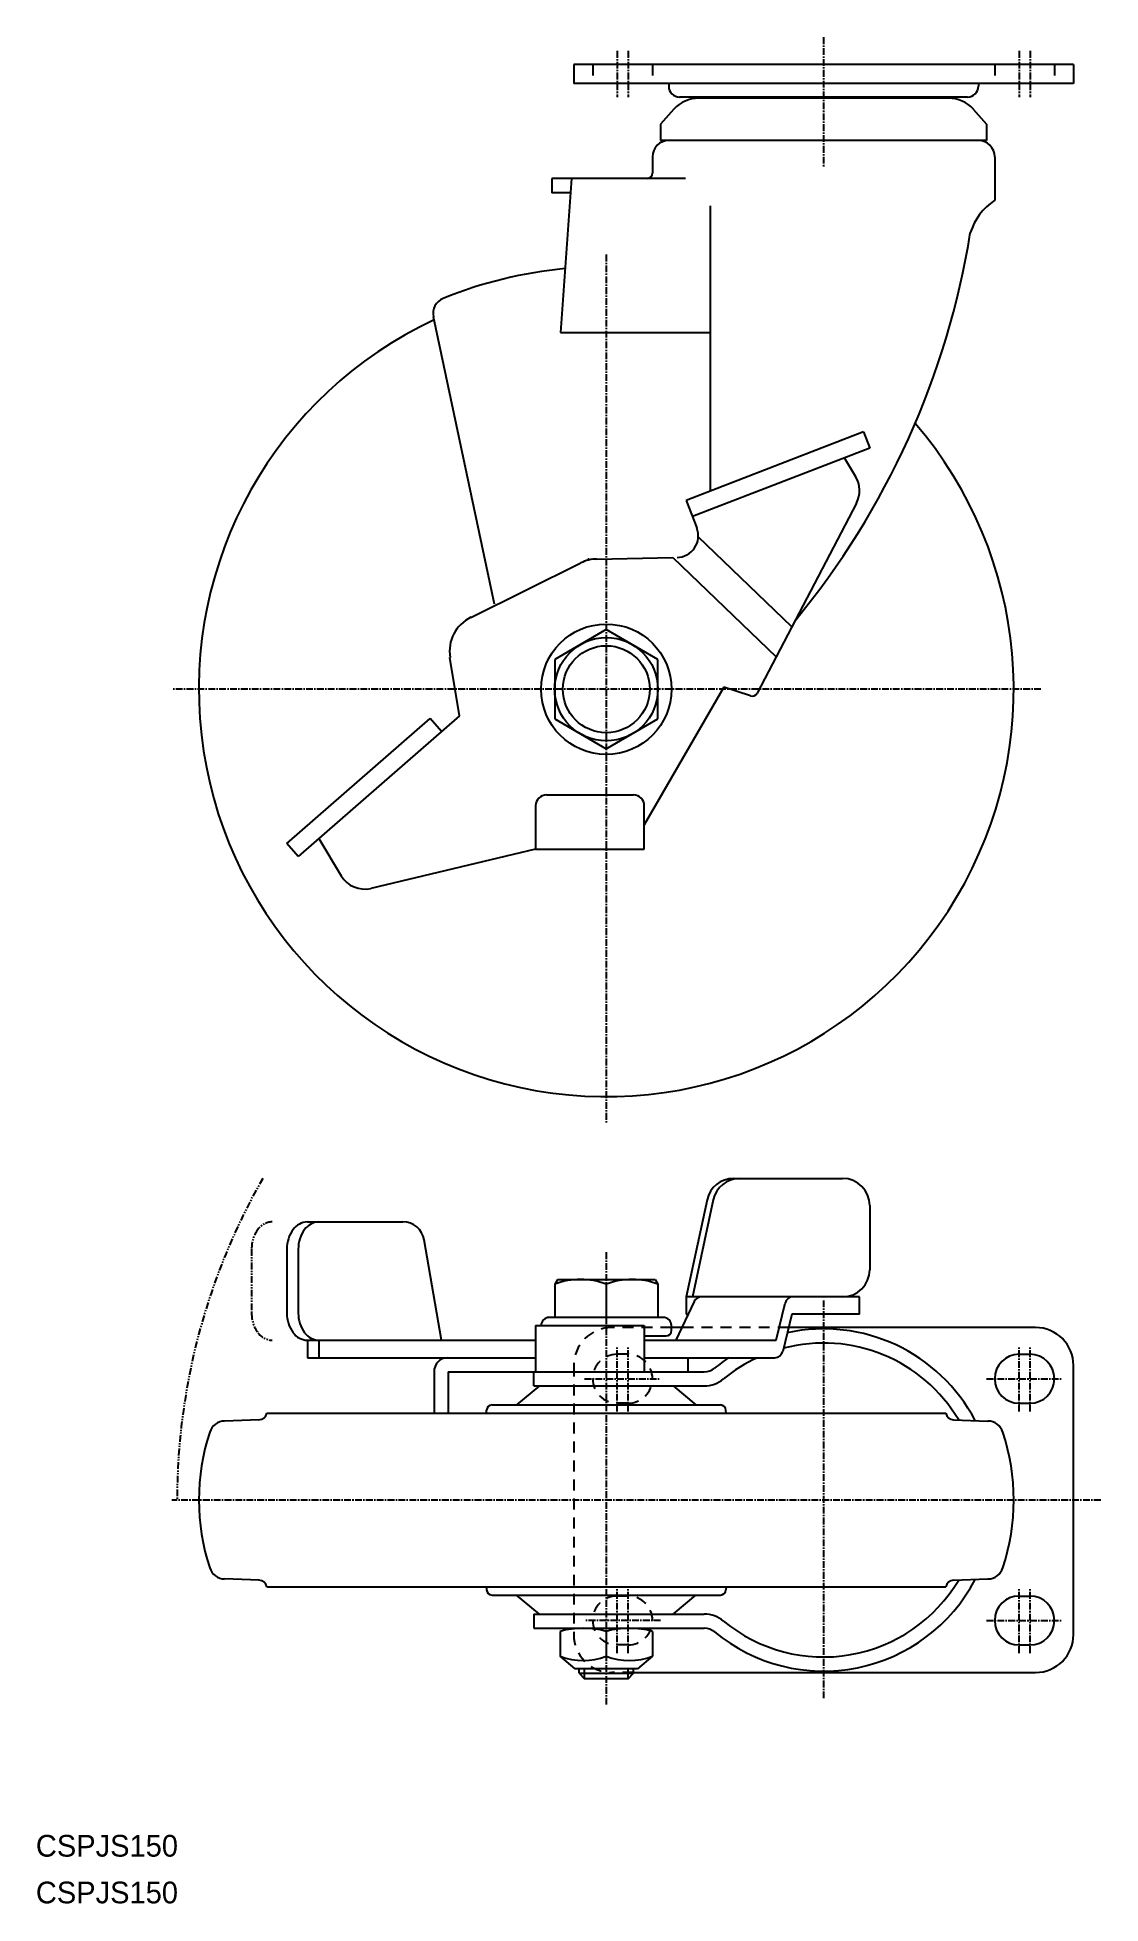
# Model space of a CAD drawing. Extents: x 0 to 196, y 0 to 344.
import ezdxf

# ---------------------------------------------------------------- set-up
doc = ezdxf.new("R2010")
doc.units = 0
for name, pattern in [('CENTER', [2, 1.25, -0.25, 0.25, -0.25]), ('DASHED', [3.5, 2, -1.5]), ('PHANTOM', [2.5, 1.25, -0.25, 0.25, -0.25, 0.25, -0.25])]:
    doc.linetypes.add(name, pattern=pattern)
doc.layers.get('0').update_dxf_attribs({"linetype": 'CONTINUOUS'})
doc.layers.add('CENTER', color=1, linetype='CENTER')

msp = doc.modelspace()

# ---------------------------------------------------------------- linework, layer by layer
at = {"color": 7, "linetype": 'CONTINUOUS'}
for p, q in [((191, 338.5), (99, 338.5)), ((99, 338.5), (99, 335)), ((191, 338.5), (191, 335)), ((191, 335), (99, 335)), ((116.5, 335), (116.5, 334.5)), ((173.5, 335), (173.5, 334.5)), ((117.44, 330.3), (115, 327.5)), ((171.5, 332.5), (118.5, 332.5)), ((168, 332.3), (122, 332.3)), ((172.56, 330.3), (175, 327.5)), ((115, 327.5), (115, 324.5)), ((175, 327.5), (175, 324.5)), ((175, 324.5), (115, 324.5)), ((113.5, 321.5), (113.5, 318.5)), ((176.5, 321.5), (176.5, 313.5)), ((95, 317.5), (95, 314.9)), ((119.59, 317.5), (95, 317.5)), ((98.58, 317.5), (96.6, 289.18)), ((98.4, 314.9), (95, 314.9)), ((124.14, 312.5), (124.14, 259.96)), ((84.41, 239.17), (73.17, 292.04)), ((96.6, 289.18), (124.14, 289.18)), ((152.35, 270.85), (119.72, 258.25)), ((152.35, 270.85), (153.5, 267.86)), ((153.5, 267.86), (120.87, 255.27)), ((148.84, 266.06), (150.89, 262.65)), ((119.72, 258.25), (121.67, 253.19)), ((151.04, 257.75), (132.76, 222.77)), ((139.15, 234.99), (121.93, 251.55)), ((103.28, 247.47), (117.24, 247.74)), ((117.24, 247.74), (136.25, 229.45)), ((80.04, 236.73), (100.31, 246.75)), ((105, 234.47), (95.5, 228.98)), ((114.5, 228.98), (105, 234.47)), ((77.96, 218.58), (76.23, 229.35)), ((95.5, 228.98), (95.5, 218.02)), ((114.5, 218.02), (114.5, 228.98)), ((126.66, 223.86), (112, 198.53)), ((131.57, 222.28), (126.66, 223.86)), ((46.21, 195.12), (72.58, 218.13)), ((77.96, 218.58), (48.31, 192.71)), ((74.68, 215.72), (72.58, 218.13)), ((95.5, 218.02), (105, 212.53)), ((105, 212.53), (114.5, 218.02)), ((94, 204.05), (110, 204.05)), ((92, 202.05), (92, 194.05)), ((112, 194.05), (112, 202.05)), ((52.08, 196), (56.22, 189.13)), ((48.31, 192.71), (46.21, 195.12)), ((92, 194.05), (61.66, 186.84)), ((92, 194.05), (112, 194.05)), ((128.43, 133.45), (148.5, 133.45)), ((123.54, 129.5), (119.72, 111.65)), ((124.69, 129.5), (120.87, 111.65)), ((153.5, 128.45), (153.5, 116.65)), ((49.98, 125.45), (67.55, 125.45)), ((46.21, 120.45), (46.21, 108.65)), ((48.31, 120.45), (48.31, 108.65)), ((74.68, 103.65), (71.49, 122.13)), ((96, 114.85), (95.5, 113.98)), ((95.5, 113.98), (95.5, 107.85)), ((96, 114.85), (114, 114.85)), ((105, 113.98), (105, 107.85)), ((114, 114.85), (114.5, 113.98)), ((114.5, 113.98), (114.5, 107.85)), ((121.19, 110.79), (117.8, 103.65)), ((151.61, 111.65), (119.72, 111.65)), ((119.72, 111.65), (119.72, 108.45)), ((121.93, 111.65), (121.93, 111.64)), ((136.25, 103.65), (137.92, 110.51)), ((151.61, 108.45), (151.61, 111.65)), ((115.5, 107.85), (94.5, 107.85)), ((119.72, 108.45), (120.08, 108.45)), ((139.15, 108.45), (137.47, 101.59)), ((151.61, 108.45), (139.15, 108.45)), ((49.98, 103.65), (49.98, 100.45)), ((49.98, 103.65), (92, 103.65)), ((52.08, 103.65), (52.08, 100.45)), ((92, 106.35), (92, 97.85)), ((92, 106.35), (112, 106.35)), ((112, 106.35), (112, 97.85)), ((112, 104.45), (116, 104.45)), ((112, 103.65), (136.25, 103.65)), ((117, 105.45), (117, 106.35)), ((118.91, 106), (117, 106)), ((184, 106), (138.55, 106)), ((49.98, 100.45), (92, 100.45)), ((73.75, 100.45), (73.76, 100.45)), ((112, 100.45), (136.02, 100.45)), ((120, 100.45), (120, 97.85)), ((181, 101.07), (183, 101.07)), ((73.29, 97.85), (73.29, 90.25)), ((75.89, 97.85), (75.89, 90.25)), ((75.89, 97.85), (123.03, 97.85)), ((91.67, 95.25), (91.67, 97.85)), ((191, 49.5), (191, 99)), ((92.7, 95.25), (88.5, 91.75)), ((91.67, 95.25), (123.03, 95.25)), ((117.3, 95.25), (121.5, 91.75)), ((42.5, 90.25), (167.5, 90.25)), ((82.96, 90.25), (82.97, 90.78)), ((83.97, 91.75), (126.03, 91.75)), ((127.04, 90.25), (127.03, 90.78)), ((181, 92.07), (183, 92.07)), ((41.08, 89.01), (34.74, 88.79)), ((168.92, 89.01), (175.26, 88.79)), ((41.08, 59.49), (34.74, 59.71)), ((168.92, 59.49), (175.26, 59.71)), ((42.5, 58.25), (167.5, 58.25)), ((82.96, 58.25), (82.97, 57.72)), ((83.97, 56.75), (126.03, 56.75)), ((92.7, 53.25), (88.5, 56.75)), ((117.3, 53.25), (121.5, 56.75)), ((127.04, 58.25), (127.03, 57.72)), ((181, 56.57), (183, 56.57)), ((91.67, 53.25), (91.67, 50.65)), ((91.67, 53.25), (123.03, 53.25)), ((91.67, 50.65), (123.03, 50.65)), ((96.5, 50.07), (96.5, 45.5)), ((105, 50.07), (105, 45.5)), ((113.5, 50.07), (113.5, 45.5)), ((99.25, 43.15), (96.5, 45.5)), ((113.5, 45.5), (110.75, 43.15)), ((181, 47.57), (183, 47.57)), ((110.75, 43.15), (99.25, 43.15)), ((100.01, 42.35), (100.01, 43.15)), ((100.01, 42.35), (110.01, 42.35)), ((100.01, 42.35), (101.01, 41.35)), ((109.01, 41.35), (101.01, 41.35)), ((109.01, 41.35), (110.01, 42.35)), ((110, 42.5), (184, 42.5)), ((110.01, 42.35), (110.01, 43.15)), ((110.01, 42.5), (135, 42.5))]:
    msp.add_line(p, q, dxfattribs=at)
at = {"color": 3, "linetype": 'DASHED'}
for p, q in [((102.5, 338.5), (102.5, 335)), ((113.5, 338.5), (113.5, 335)), ((176.5, 338.5), (176.5, 335)), ((187.5, 338.5), (187.5, 335)), ((117, 106), (106, 106)), ((138.55, 106), (118.91, 106)), ((109, 101.07), (107.01, 101.07)), ((99, 99), (99, 49.5)), ((109, 92.07), (107, 92.07)), ((109, 56.57), (107.01, 56.57)), ((109, 47.57), (107, 47.57)), ((110, 42.5), (106, 42.5))]:
    msp.add_line(p, q, dxfattribs=at)
at = {"color": 3, "linetype": 'PHANTOM'}
msp.add_line((39.72, 120.45), (39.72, 108.65), dxfattribs=at)
at = {"color": 3, "linetype": 'CONTINUOUS'}
for p, q in [((101.01, 41.35), (101.01, 43.15)), ((109.01, 41.35), (109.01, 43.15))]:
    msp.add_line(p, q, dxfattribs=at)
at = {"color": 7, "linetype": 'CONTINUOUS'}
msp.add_polyline3d([(113.35, 103.65, 0), (113.35, 103.65, 0), (113.35, 103.65, 0), (113.35, 103.65, 0), (113.35, 103.65, 0), (113.35, 103.65, 0), (113.35, 103.65, 0), (113.35, 103.65, 0), (113.35, 103.65, 0), (113.35, 103.65, 0), (113.35, 103.65, 0), (113.35, 103.65, 0), (113.35, 103.65, 0), (113.35, 103.65, 0), (113.35, 103.65, 0), (113.35, 103.65, 0), (113.35, 103.65, 0), (113.35, 103.65, 0), (113.35, 103.65, 0), (113.35, 103.65, 0), (113.35, 103.65, 0), (113.35, 103.65, 0), (113.35, 103.65, 0), (113.35, 103.65, 0), (113.35, 103.65, 0), (113.35, 103.65, 0), (113.35, 103.65, 0), (113.35, 103.65, 0), (113.35, 103.65, 0), (113.35, 103.65, 0), (113.35, 103.65, 0), (113.35, 103.65, 0), (113.35, 103.65, 0), (113.35, 103.65, 0), (113.35, 103.65, 0), (113.35, 103.65, 0), (113.35, 103.65, 0), (113.35, 103.65, 0), (113.35, 103.65, 0), (113.35, 103.65, 0), (113.35, 103.65, 0), (113.35, 103.65, 0), (113.35, 103.65, 0), (113.35, 103.65, 0), (113.35, 103.65, 0), (113.35, 103.65, 0), (113.35, 103.65, 0), (113.35, 103.65, 0), (113.35, 103.65, 0), (113.35, 103.65, 0), (113.35, 103.65, 0), (113.35, 103.65, 0), (113.35, 103.65, 0), (113.35, 103.65, 0), (113.35, 103.65, 0), (113.35, 103.65, 0), (113.35, 103.65, 0), (113.35, 103.65, 0), (113.35, 103.65, 0), (113.35, 103.65, 0), (113.35, 103.65, 0), (113.35, 103.65, 0), (113.35, 103.65, 0), (113.35, 103.65, 0), (113.35, 103.65, 0), (113.35, 103.65, 0), (113.35, 103.65, 0), (113.35, 103.65, 0), (113.35, 103.65, 0), (113.35, 103.65, 0), (113.35, 103.65, 0), (113.35, 103.65, 0), (113.35, 103.65, 0), (113.35, 103.65, 0), (113.35, 103.65, 0), (113.35, 103.65, 0), (113.35, 103.65, 0), (113.35, 103.65, 0), (113.35, 103.65, 0), (113.35, 103.65, 0), (113.35, 103.65, 0), (113.35, 103.65, 0), (113.35, 103.65, 0), (113.35, 103.65, 0), (113.35, 103.65, 0), (113.35, 103.65, 0), (113.35, 103.65, 0), (113.35, 103.65, 0), (113.35, 103.65, 0), (113.35, 103.65, 0), (113.35, 103.65, 0), (113.35, 103.65, 0), (113.35, 103.65, 0), (113.35, 103.65, 0), (113.35, 103.65, 0), (113.35, 103.65, 0), (113.35, 103.65, 0), (113.35, 103.65, 0), (113.35, 103.65, 0), (113.35, 103.65, 0), (113.35, 103.65, 0), (113.35, 103.65, 0), (113.35, 103.65, 0), (113.35, 103.65, 0), (113.35, 103.65, 0), (113.35, 103.65, 0), (113.35, 103.65, 0), (113.35, 103.65, 0), (113.35, 103.65, 0), (113.35, 103.65, 0), (113.35, 103.65, 0), (113.35, 103.65, 0), (113.35, 103.65, 0), (113.35, 103.65, 0), (113.35, 103.65, 0), (113.35, 103.65, 0), (113.35, 103.65, 0), (113.35, 103.65, 0), (113.35, 103.65, 0), (113.35, 103.65, 0), (113.35, 103.65, 0), (113.35, 103.65, 0), (113.35, 103.65, 0), (113.35, 103.65, 0), (113.35, 103.65, 0), (113.35, 103.65, 0), (113.35, 103.65, 0), (113.35, 103.65, 0), (113.35, 103.65, 0)], dxfattribs=at)
for radius in [12, 9.5, 8]:
    msp.add_circle((105, 223.5), radius, dxfattribs=at)
for centre, radius, start, end in [((118.5, 334.5), 2, 180, 270), ((171.5, 334.5), 2, 270, 0), ((122, 326.1), 6.2, 90, 137.3815), ((122, 326.1), 6.2, 90, 137.3815), ((168, 326.1), 6.2, 42.6185, 90), ((168, 326.1), 6.2, 42.6185, 90), ((116.5, 321.5), 3, 90, 180), ((173.5, 321.5), 3, 0, 90), ((112.5, 318.5), 1, 270, 0), ((182.54, 304.28), 11.02, 123.2362, 163.0854), ((23.92, 331.4), 150, 320.5205, 350.8269), ((105, 221.18), 80.1, 95.4294, 112.0088), ((76.11, 292.66), 3, 112.0088, 192), ((105, 223.5), 75, 115.0091, 40.7259), ((146.61, 260.07), 5, 332.4057, 31.1044), ((117.94, 251.75), 4, 271.1044, 21.1044), ((103.41, 240.47), 7, 91.1044, 116.3044), ((83.15, 230.46), 7, 116.3044, 189.1044), ((131.87, 223.23), 1, 252.1044, 332.4057), ((94, 202.05), 2, 90, 180), ((110, 202.05), 2, 0, 90), ((60.51, 191.71), 5, 211.1044, 283.3587), ((128.43, 128.45), 5, 90, 167.9223), ((129.58, 128.45), 5, 90, 167.9223), ((148.5, 128.45), 5, 0, 90), ((52.05, 120.57), 5.84, 143.3679, 181.1297), ((50.12, 122.04), 3.41, 92.3671, 143.9578), ((54.15, 120.57), 5.84, 143.3679, 181.1297), ((52.22, 122.04), 3.41, 92.3671, 143.9578), ((67.55, 121.45), 4, 9.8052, 90), ((100.25, 101.39), 13.46, 69.3345, 110.6655), ((109.75, 101.39), 13.46, 69.3345, 110.6655), ((148.5, 116.65), 5, 270, 0), ((122.55, 110.15), 1.5, 90, 154.5795), ((139.38, 110.15), 1.5, 90, 166.2865), ((52.05, 108.53), 5.84, 178.8703, 216.6321), ((54.15, 108.53), 5.84, 178.8703, 216.6321), ((94.5, 106.35), 1.5, 90, 180), ((115.5, 106.35), 1.5, 0, 90), ((50.12, 107.06), 3.41, 216.0422, 267.6329), ((52.22, 107.06), 3.41, 216.0422, 267.6329), ((116, 105.45), 1, 270, 0), ((145, 74.25), 28.9, 30.6446, 104.7969), ((145, 74.25), 31.5, 27.6633, 102.2577), ((184, 99), 7, 0, 90), ((75.87, 97.87), 2.58, 92.6178, 180.5024), ((145, 74.25), 31.5, 123.7215, 129.5549), ((145, 74.25), 28.9, 114.9639, 129.5549), ((136.02, 101.95), 1.5, 270, 346.2854), ((181, 96.57), 4.5, 90, 270), ((183, 96.57), 4.5, 270, 90), ((123.03, 100.85), 3, 270, 309.5549), ((123.03, 100.85), 5.6, 270, 309.5549), ((41.02, 90.51), 1.5, 272, 349.9195), ((83.97, 90.75), 1, 90, 178.3634), ((126.03, 90.75), 1, 1.6366, 90), ((168.98, 90.51), 1.5, 190.0805, 268), ((70, 74.25), 40, 161.82, 198.18), ((34.85, 85.79), 3, 92, 161.82), ((175.15, 85.79), 3, 18.18, 88), ((140, 74.25), 40, 341.82, 18.18), ((34.85, 62.71), 3, 198.18, 268), ((41.02, 57.99), 1.5, 10.0805, 88), ((145, 74.25), 31.5, 230.4451, 332.3367), ((145, 74.25), 28.9, 230.4451, 329.3554), ((168.98, 57.99), 1.5, 92, 169.9195), ((175.15, 62.71), 3, 272, 341.82), ((83.97, 57.75), 1, 181.6366, 270), ((126.03, 57.75), 1, 270, 358.3634), ((181, 52.07), 4.5, 90, 270), ((183, 52.07), 4.5, 270, 90), ((123.03, 47.65), 5.6, 50.4451, 90), ((100.75, 34.8), 15.85, 74.4429, 105.5571), ((109.25, 34.8), 15.85, 74.4429, 105.5571), ((123.03, 47.65), 3, 50.4451, 90), ((184, 49.5), 7, 270, 0), ((100.75, 57.01), 12.28, 249.7438, 290.2562), ((109.25, 57.01), 12.28, 249.7438, 290.2562)]:
    msp.add_arc(centre, radius, start, end, dxfattribs=at)
at = {"color": 3, "linetype": 'PHANTOM'}
for centre, radius, start, end in [((145, 74.25), 119, 150.1667, 180), ((45.56, 120.57), 5.84, 143.3679, 181.1297), ((43.63, 122.04), 3.41, 92.3671, 143.9578), ((45.56, 108.53), 5.84, 178.8703, 216.6321), ((43.63, 107.06), 3.41, 216.0422, 267.6329)]:
    msp.add_arc(centre, radius, start, end, dxfattribs=at)
at = {"color": 3, "linetype": 'DASHED'}
for centre, radius, start, end in [((106, 99), 7, 90, 180), ((107, 96.57), 4.5, 90, 270), ((109, 96.57), 4.5, 270, 90), ((107, 52.07), 4.5, 90, 270), ((109, 52.07), 4.5, 270, 90), ((106, 49.5), 7, 180, 270)]:
    msp.add_arc(centre, radius, start, end, dxfattribs=at)
at = {"color": 7, "linetype": 'CONTINUOUS'}
msp.add_point((101.71, 247.44), dxfattribs=at)
at = {"layer": 'CENTER', "color": 1, "linetype": 'CENTER'}
for p, q in [((107, 341), (107, 332.5)), ((109, 341), (109, 332.5)), ((145, 343.5), (145, 319.5)), ((181, 341), (181, 332.5)), ((183, 341), (183, 332.5)), ((105, 303.5), (105, 143.5)), ((185, 223.5), (25, 223.5)), ((105, 119.85), (105, 36.37)), ((145, 111), (145, 37.5)), ((107, 90.57), (107, 102.57)), ((109, 90.57), (109, 102.57)), ((181, 90.57), (181, 102.57)), ((183, 90.57), (183, 102.57)), ((101, 96.57), (115, 96.57)), ((175, 96.57), (189, 96.57)), ((196, 74.25), (25, 74.25)), ((107, 46.07), (107, 58.07)), ((109, 46.07), (109, 58.07)), ((181, 46.07), (181, 58.07)), ((183, 46.07), (183, 58.07)), ((115, 52.07), (101, 52.07)), ((175, 52.07), (189, 52.07))]:
    msp.add_line(p, q, dxfattribs=at)

# ---------------------------------------------------------------- texts
at = {"color": 7, "linetype": 'CONTINUOUS'}
for p in [(0, 8.6), (0, 0)]:
    msp.add_text('CSPJS150', height=4, dxfattribs=at).set_placement(p)

doc.saveas('drawing.dxf')
